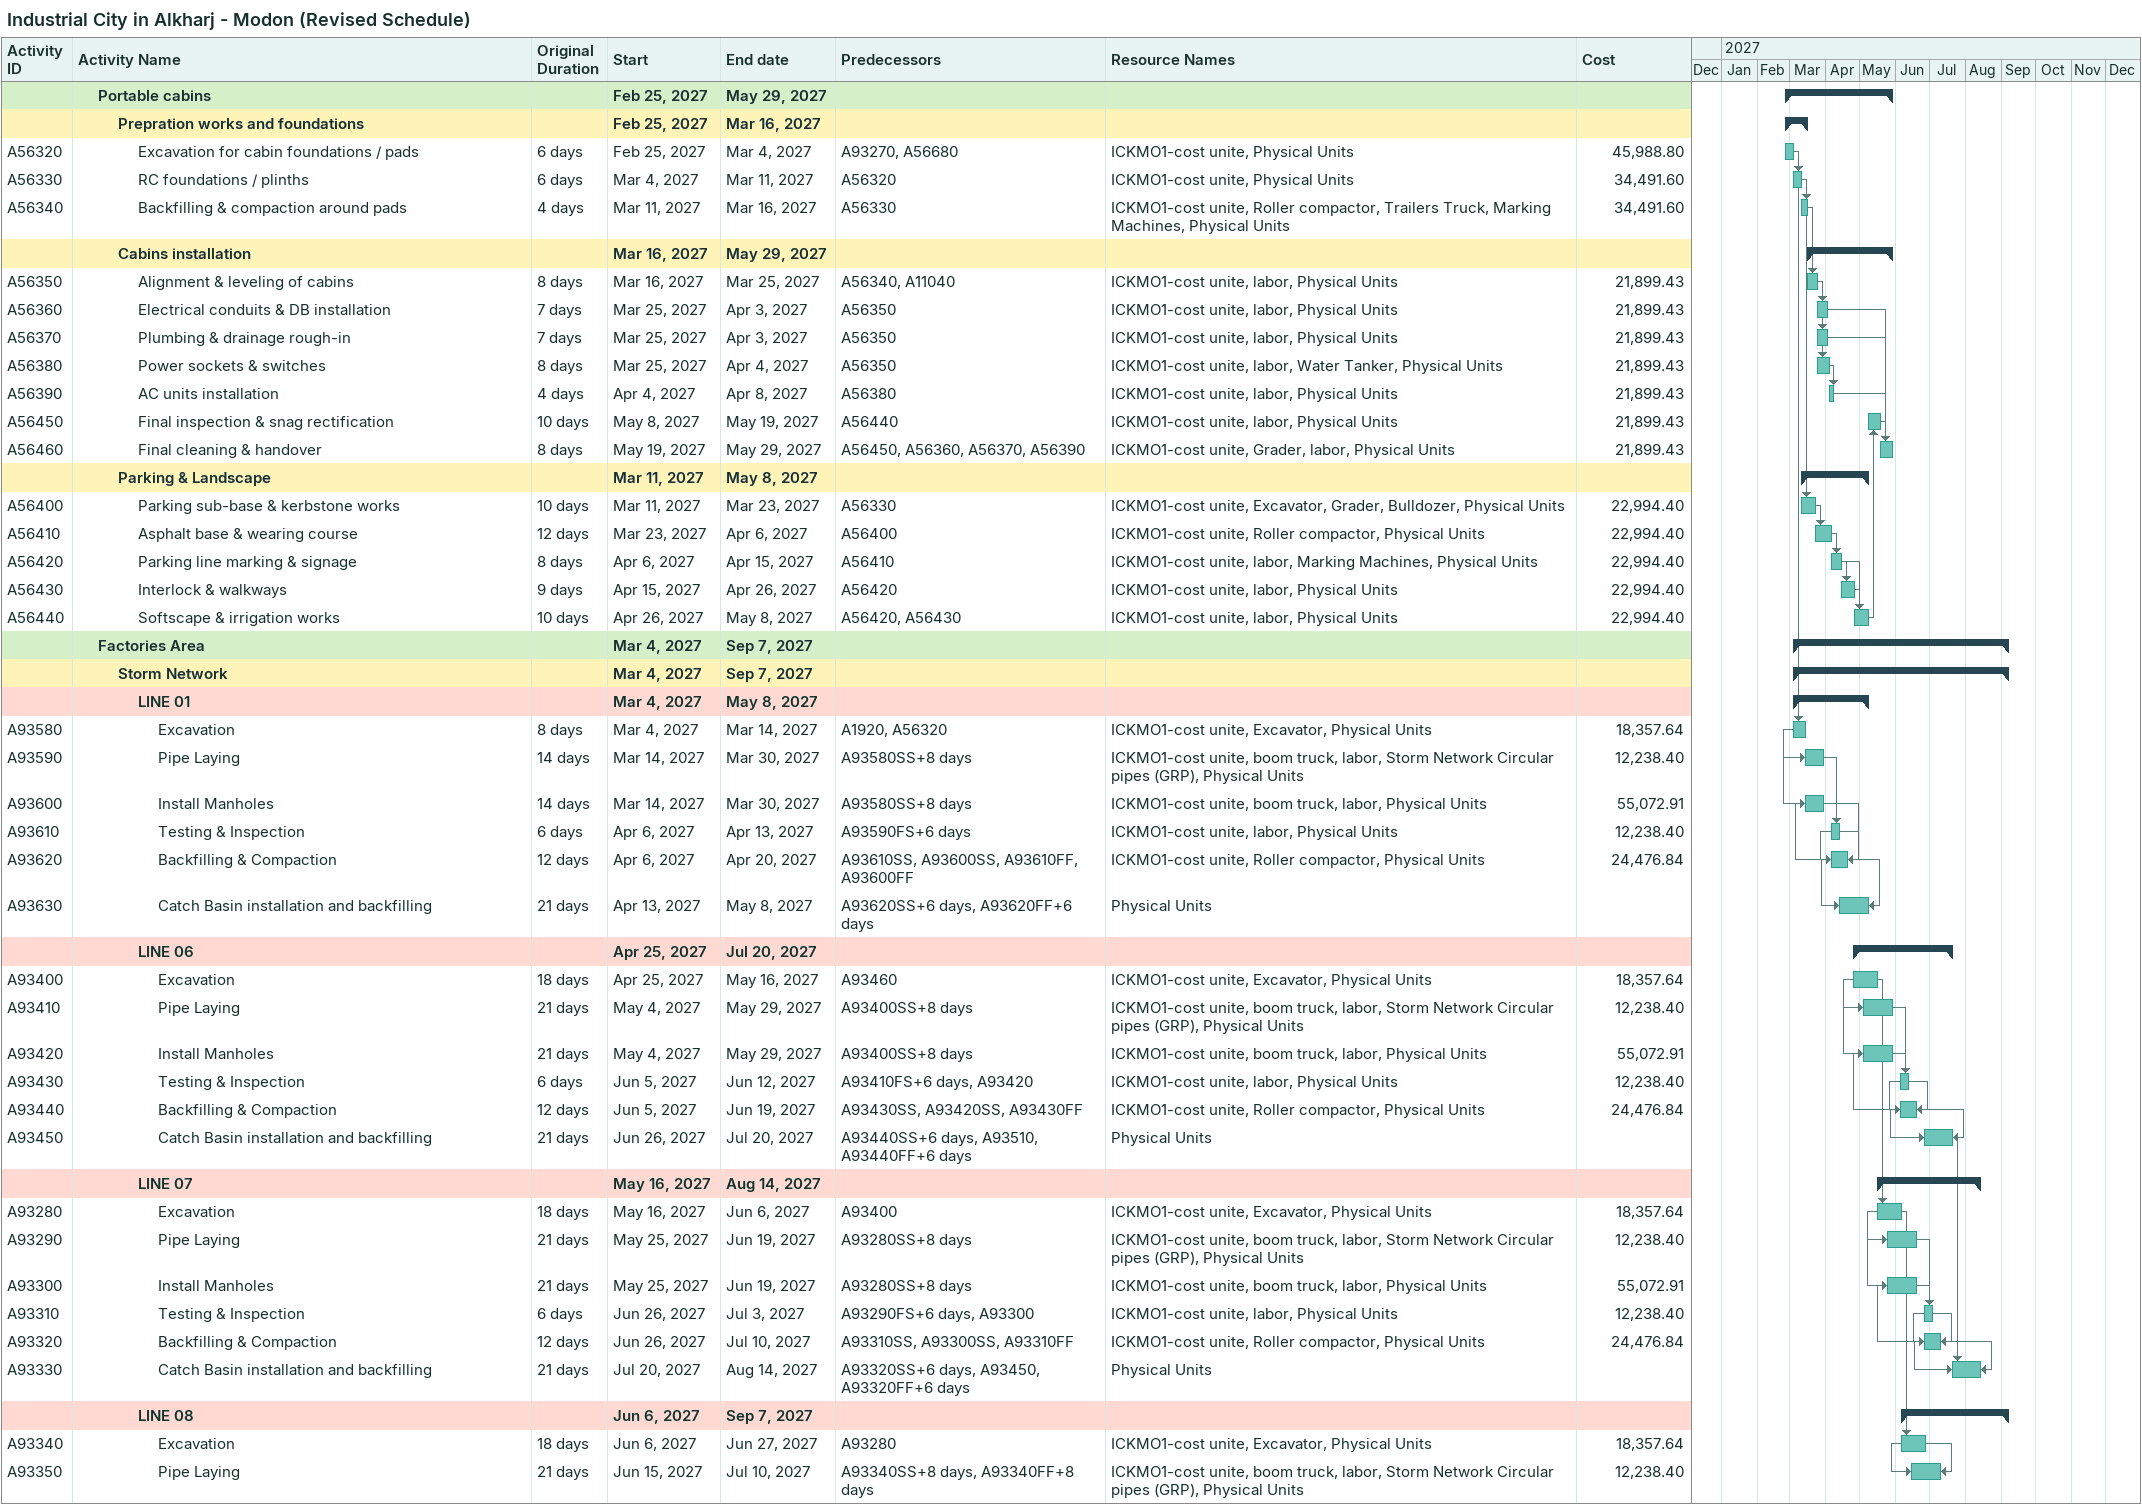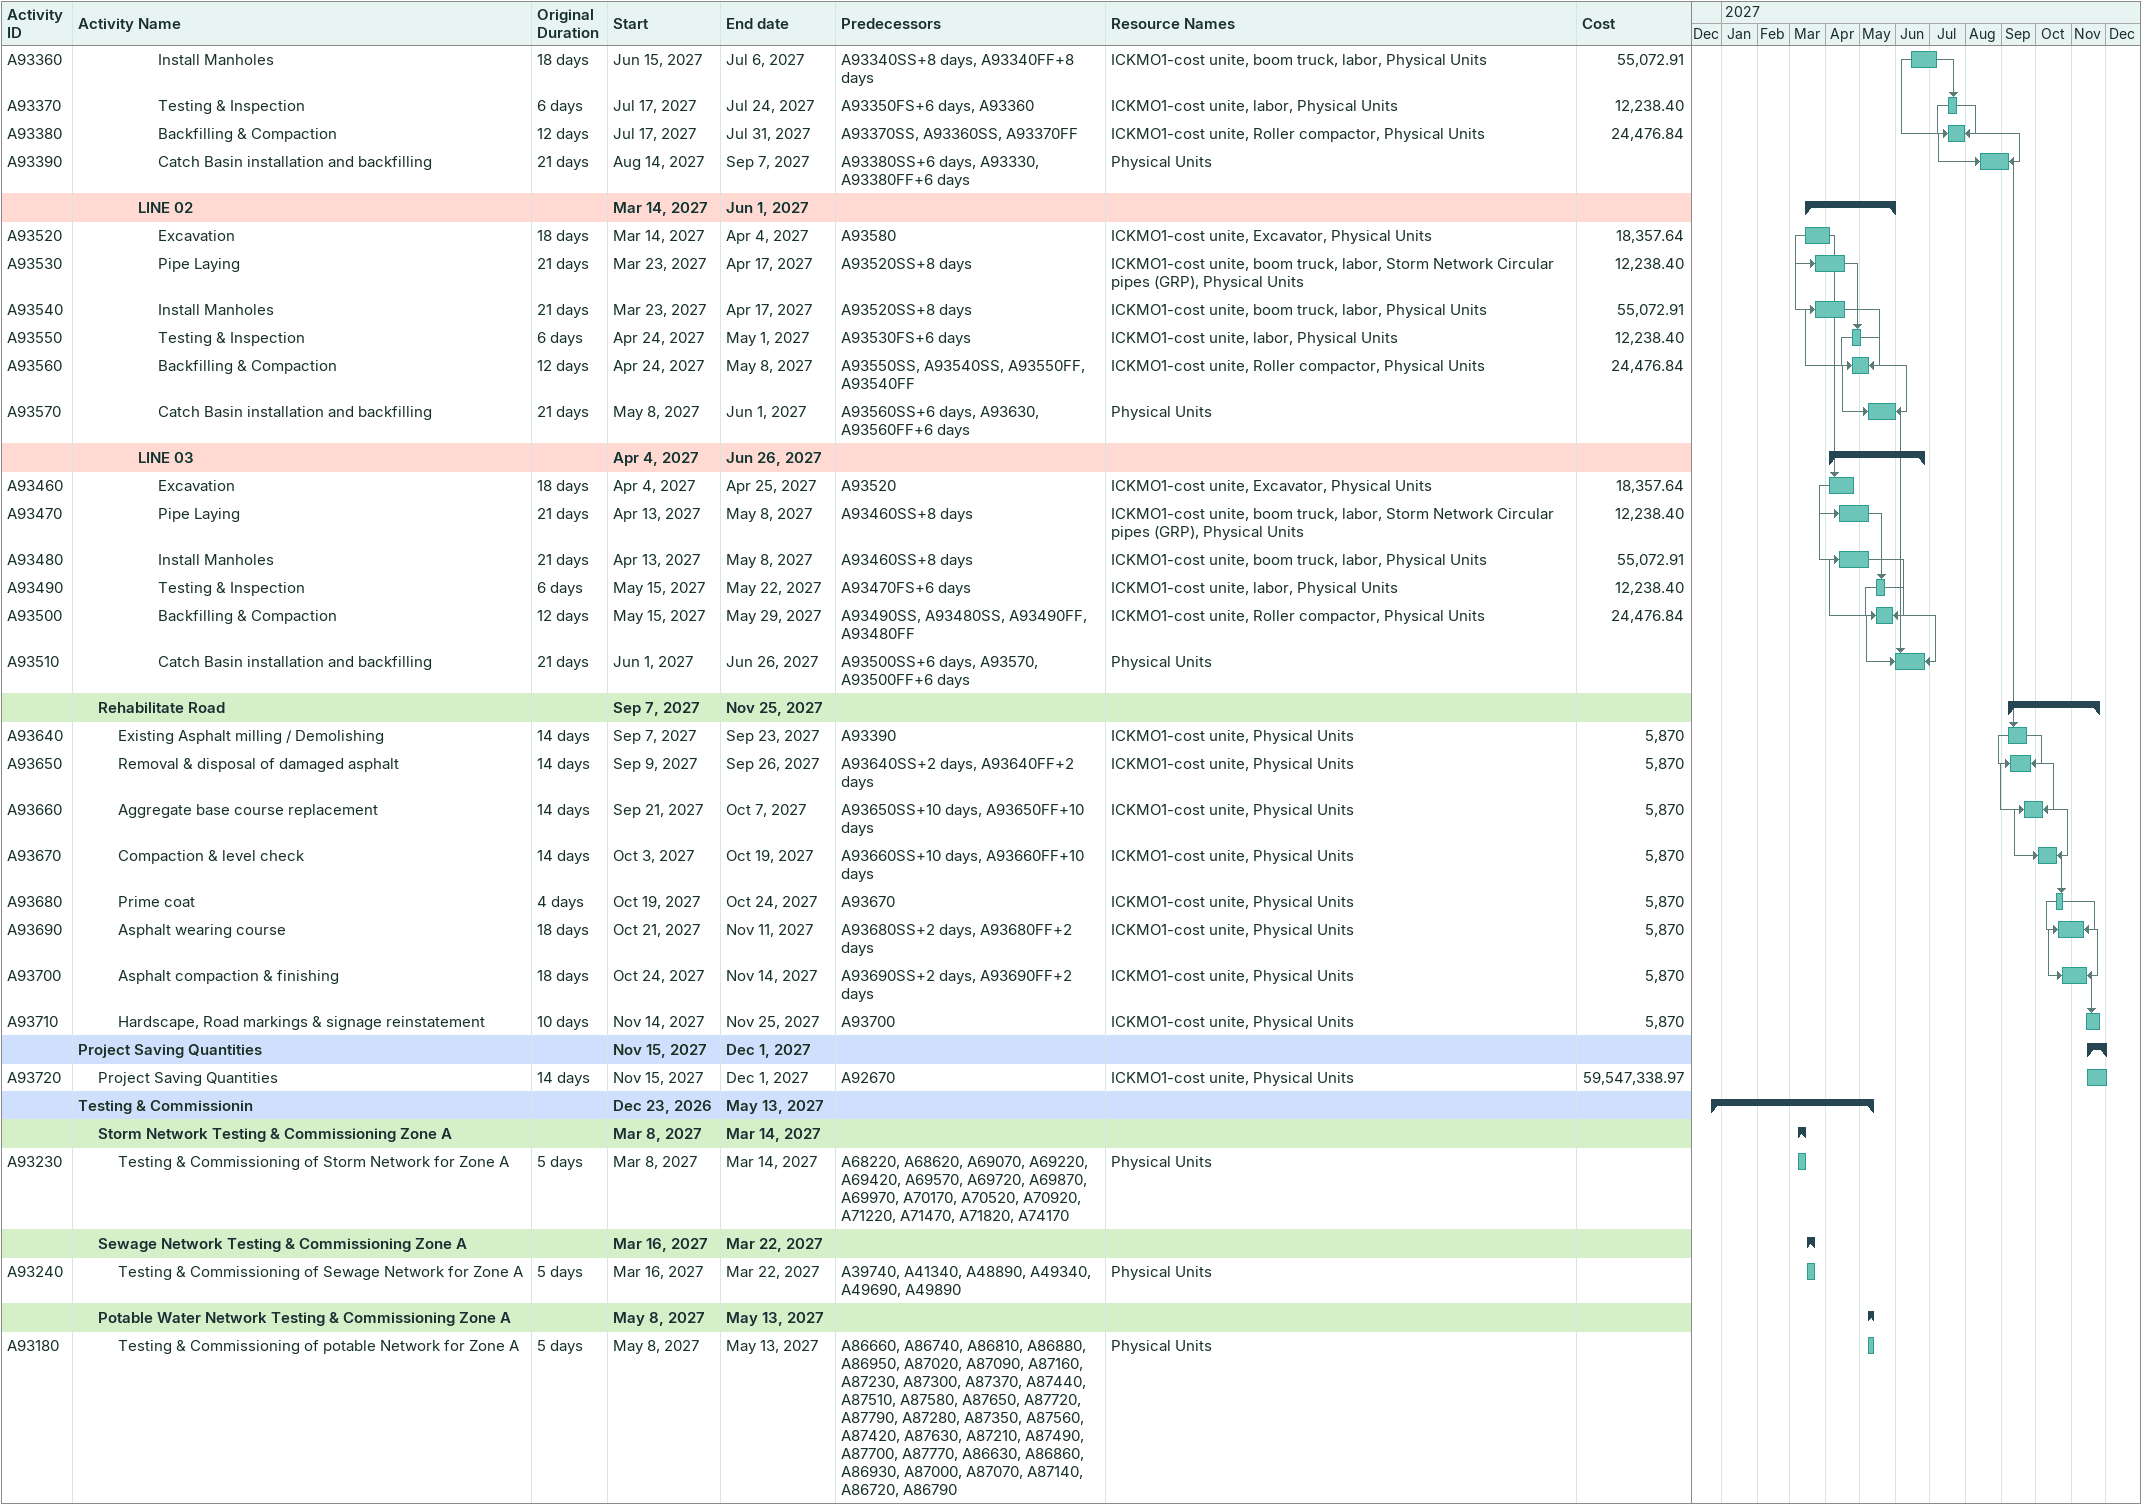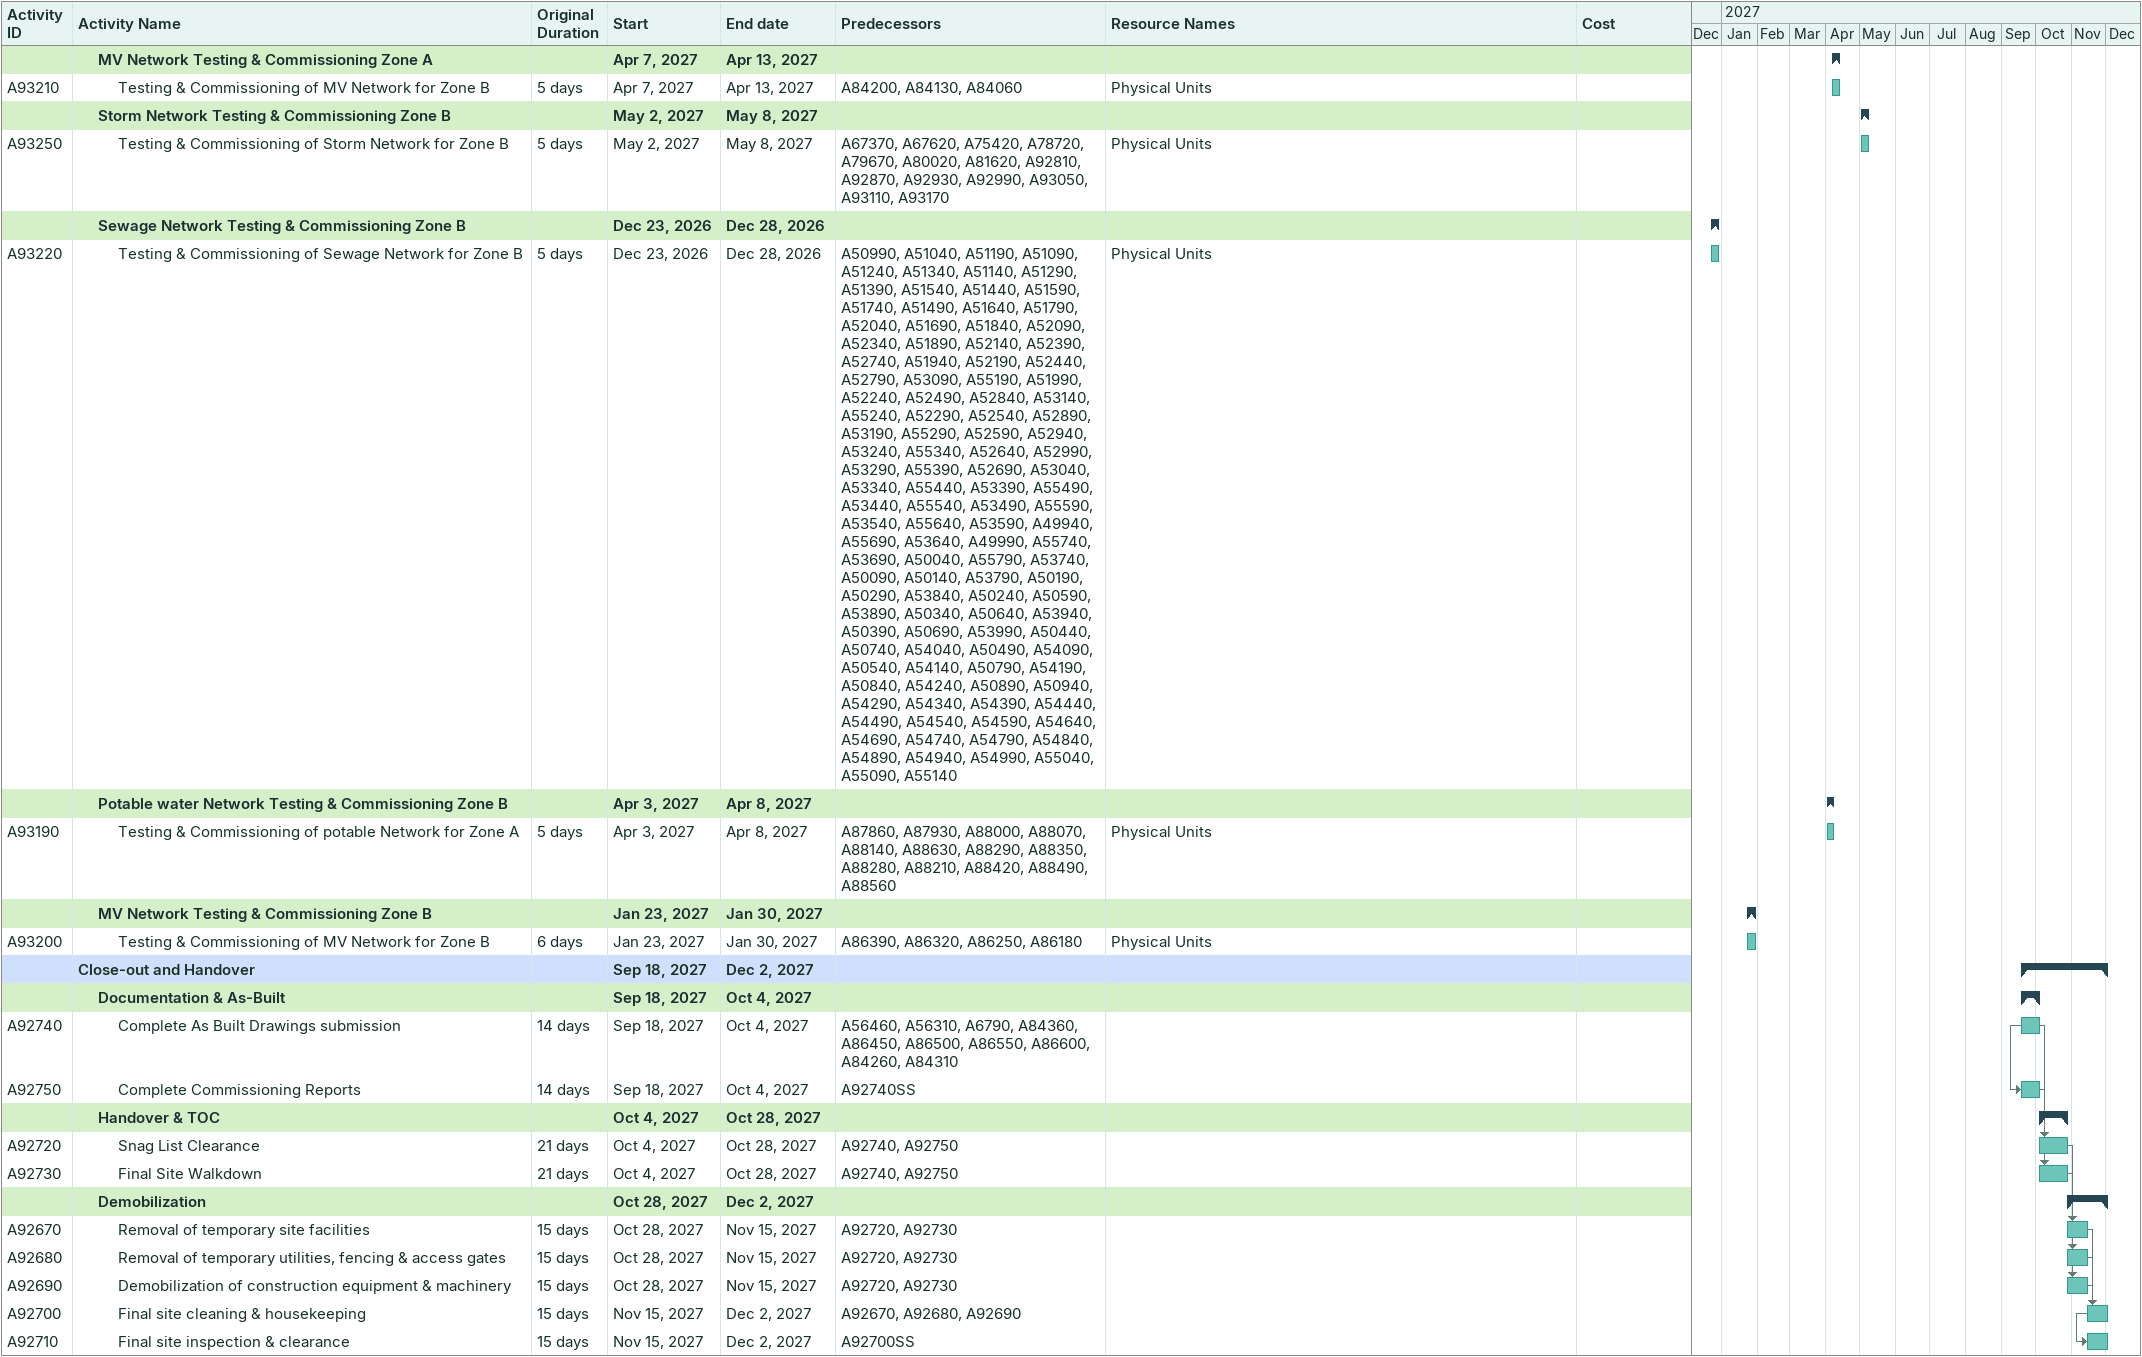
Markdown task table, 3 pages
Industrial City in Alkharj - Modon (Revised Schedule)

| ID | Level | Task | Original duration | Start | Finish | Predecessors | Resources | Cost |
|---|---|---|---|---|---|---|---|---|
|  | 2 | **Portable cabins** |  | 2027-02-25 | 2027-05-29 |  |  |  |
|  | 3 | **Prepration works and foundations** |  | 2027-02-25 | 2027-03-16 |  |  |  |
| A56320 | 4 | Excavation for cabin foundations / pads | 6d | 2027-02-25 | 2027-03-04 | A93270, A56680 | ICKMO1-cost unite, Physical Units | 45988.80 |
| A56330 | 4 | RC foundations / plinths | 6d | 2027-03-04 | 2027-03-11 | A56320 | ICKMO1-cost unite, Physical Units | 34491.60 |
| A56340 | 4 | Backfilling & compaction around pads | 4d | 2027-03-11 | 2027-03-16 | A56330 | ICKMO1-cost unite, Roller compactor, Trailers Truck, Marking Machines, Physical Units | 34491.60 |
|  | 3 | **Cabins installation** |  | 2027-03-16 | 2027-05-29 |  |  |  |
| A56350 | 4 | Alignment & leveling of cabins | 8d | 2027-03-16 | 2027-03-25 | A56340, A11040 | ICKMO1-cost unite, labor, Physical Units | 21899.43 |
| A56360 | 4 | Electrical conduits & DB installation | 7d | 2027-03-25 | 2027-04-03 | A56350 | ICKMO1-cost unite, labor, Physical Units | 21899.43 |
| A56370 | 4 | Plumbing & drainage rough-in | 7d | 2027-03-25 | 2027-04-03 | A56350 | ICKMO1-cost unite, labor, Physical Units | 21899.43 |
| A56380 | 4 | Power sockets & switches | 8d | 2027-03-25 | 2027-04-04 | A56350 | ICKMO1-cost unite, labor, Water Tanker, Physical Units | 21899.43 |
| A56390 | 4 | AC units installation | 4d | 2027-04-04 | 2027-04-08 | A56380 | ICKMO1-cost unite, labor, Physical Units | 21899.43 |
| A56450 | 4 | Final inspection & snag rectification | 10d | 2027-05-08 | 2027-05-19 | A56440 | ICKMO1-cost unite, labor, Physical Units | 21899.43 |
| A56460 | 4 | Final cleaning & handover | 8d | 2027-05-19 | 2027-05-29 | A56450, A56360, A56370, A56390 | ICKMO1-cost unite, Grader, labor, Physical Units | 21899.43 |
|  | 3 | **Parking & Landscape** |  | 2027-03-11 | 2027-05-08 |  |  |  |
| A56400 | 4 | Parking sub-base & kerbstone works | 10d | 2027-03-11 | 2027-03-23 | A56330 | ICKMO1-cost unite, Excavator, Grader, Bulldozer, Physical Units | 22994.40 |
| A56410 | 4 | Asphalt base & wearing course | 12d | 2027-03-23 | 2027-04-06 | A56400 | ICKMO1-cost unite, Roller compactor, Physical Units | 22994.40 |
| A56420 | 4 | Parking line marking & signage | 8d | 2027-04-06 | 2027-04-15 | A56410 | ICKMO1-cost unite, labor, Marking Machines, Physical Units | 22994.40 |
| A56430 | 4 | Interlock & walkways | 9d | 2027-04-15 | 2027-04-26 | A56420 | ICKMO1-cost unite, labor, Physical Units | 22994.40 |
| A56440 | 4 | Softscape & irrigation works | 10d | 2027-04-26 | 2027-05-08 | A56420, A56430 | ICKMO1-cost unite, labor, Physical Units | 22994.40 |
|  | 2 | **Factories Area** |  | 2027-03-04 | 2027-09-07 |  |  |  |
|  | 3 | **Storm Network** |  | 2027-03-04 | 2027-09-07 |  |  |  |
|  | 4 | **LINE 01** |  | 2027-03-04 | 2027-05-08 |  |  |  |
| A93580 | 5 | Excavation | 8d | 2027-03-04 | 2027-03-14 | A1920, A56320 | ICKMO1-cost unite, Excavator, Physical Units | 18357.64 |
| A93590 | 5 | Pipe Laying | 14d | 2027-03-14 | 2027-03-30 | A93580SS+8d | ICKMO1-cost unite, boom truck, labor, Storm Network Circular pipes (GRP), Physical Units | 12238.40 |
| A93600 | 5 | Install Manholes | 14d | 2027-03-14 | 2027-03-30 | A93580SS+8d | ICKMO1-cost unite, boom truck, labor, Physical Units | 55072.91 |
| A93610 | 5 | Testing & Inspection | 6d | 2027-04-06 | 2027-04-13 | A93590FS+6d | ICKMO1-cost unite, labor, Physical Units | 12238.40 |
| A93620 | 5 | Backfilling & Compaction | 12d | 2027-04-06 | 2027-04-20 | A93610SS, A93600SS, A93610FF, A93600FF | ICKMO1-cost unite, Roller compactor, Physical Units | 24476.84 |
| A93630 | 5 | Catch Basin installation and backfilling | 21d | 2027-04-13 | 2027-05-08 | A93620SS+6d, A93620FF+6d | Physical Units |  |
|  | 4 | **LINE 06** |  | 2027-04-25 | 2027-07-20 |  |  |  |
| A93400 | 5 | Excavation | 18d | 2027-04-25 | 2027-05-16 | A93460 | ICKMO1-cost unite, Excavator, Physical Units | 18357.64 |
| A93410 | 5 | Pipe Laying | 21d | 2027-05-04 | 2027-05-29 | A93400SS+8d | ICKMO1-cost unite, boom truck, labor, Storm Network Circular pipes (GRP), Physical Units | 12238.40 |
| A93420 | 5 | Install Manholes | 21d | 2027-05-04 | 2027-05-29 | A93400SS+8d | ICKMO1-cost unite, boom truck, labor, Physical Units | 55072.91 |
| A93430 | 5 | Testing & Inspection | 6d | 2027-06-05 | 2027-06-12 | A93410FS+6d, A93420 | ICKMO1-cost unite, labor, Physical Units | 12238.40 |
| A93440 | 5 | Backfilling & Compaction | 12d | 2027-06-05 | 2027-06-19 | A93430SS, A93420SS, A93430FF | ICKMO1-cost unite, Roller compactor, Physical Units | 24476.84 |
| A93450 | 5 | Catch Basin installation and backfilling | 21d | 2027-06-26 | 2027-07-20 | A93440SS+6d, A93510, A93440FF+6d | Physical Units |  |
|  | 4 | **LINE 07** |  | 2027-05-16 | 2027-08-14 |  |  |  |
| A93280 | 5 | Excavation | 18d | 2027-05-16 | 2027-06-06 | A93400 | ICKMO1-cost unite, Excavator, Physical Units | 18357.64 |
| A93290 | 5 | Pipe Laying | 21d | 2027-05-25 | 2027-06-19 | A93280SS+8d | ICKMO1-cost unite, boom truck, labor, Storm Network Circular pipes (GRP), Physical Units | 12238.40 |
| A93300 | 5 | Install Manholes | 21d | 2027-05-25 | 2027-06-19 | A93280SS+8d | ICKMO1-cost unite, boom truck, labor, Physical Units | 55072.91 |
| A93310 | 5 | Testing & Inspection | 6d | 2027-06-26 | 2027-07-03 | A93290FS+6d, A93300 | ICKMO1-cost unite, labor, Physical Units | 12238.40 |
| A93320 | 5 | Backfilling & Compaction | 12d | 2027-06-26 | 2027-07-10 | A93310SS, A93300SS, A93310FF | ICKMO1-cost unite, Roller compactor, Physical Units | 24476.84 |
| A93330 | 5 | Catch Basin installation and backfilling | 21d | 2027-07-20 | 2027-08-14 | A93320SS+6d, A93450, A93320FF+6d | Physical Units |  |
|  | 4 | **LINE 08** |  | 2027-06-06 | 2027-09-07 |  |  |  |
| A93340 | 5 | Excavation | 18d | 2027-06-06 | 2027-06-27 | A93280 | ICKMO1-cost unite, Excavator, Physical Units | 18357.64 |
| A93350 | 5 | Pipe Laying | 21d | 2027-06-15 | 2027-07-10 | A93340SS+8d, A93340FF+8d | ICKMO1-cost unite, boom truck, labor, Storm Network Circular pipes (GRP), Physical Units | 12238.40 |
| A93360 | 5 | Install Manholes | 18d | 2027-06-15 | 2027-07-06 | A93340SS+8d, A93340FF+8d | ICKMO1-cost unite, boom truck, labor, Physical Units | 55072.91 |
| A93370 | 5 | Testing & Inspection | 6d | 2027-07-17 | 2027-07-24 | A93350FS+6d, A93360 | ICKMO1-cost unite, labor, Physical Units | 12238.40 |
| A93380 | 5 | Backfilling & Compaction | 12d | 2027-07-17 | 2027-07-31 | A93370SS, A93360SS, A93370FF | ICKMO1-cost unite, Roller compactor, Physical Units | 24476.84 |
| A93390 | 5 | Catch Basin installation and backfilling | 21d | 2027-08-14 | 2027-09-07 | A93380SS+6d, A93330, A93380FF+6d | Physical Units |  |
|  | 4 | **LINE 02** |  | 2027-03-14 | 2027-06-01 |  |  |  |
| A93520 | 5 | Excavation | 18d | 2027-03-14 | 2027-04-04 | A93580 | ICKMO1-cost unite, Excavator, Physical Units | 18357.64 |
| A93530 | 5 | Pipe Laying | 21d | 2027-03-23 | 2027-04-17 | A93520SS+8d | ICKMO1-cost unite, boom truck, labor, Storm Network Circular pipes (GRP), Physical Units | 12238.40 |
| A93540 | 5 | Install Manholes | 21d | 2027-03-23 | 2027-04-17 | A93520SS+8d | ICKMO1-cost unite, boom truck, labor, Physical Units | 55072.91 |
| A93550 | 5 | Testing & Inspection | 6d | 2027-04-24 | 2027-05-01 | A93530FS+6d | ICKMO1-cost unite, labor, Physical Units | 12238.40 |
| A93560 | 5 | Backfilling & Compaction | 12d | 2027-04-24 | 2027-05-08 | A93550SS, A93540SS, A93550FF, A93540FF | ICKMO1-cost unite, Roller compactor, Physical Units | 24476.84 |
| A93570 | 5 | Catch Basin installation and backfilling | 21d | 2027-05-08 | 2027-06-01 | A93560SS+6d, A93630, A93560FF+6d | Physical Units |  |
|  | 4 | **LINE 03** |  | 2027-04-04 | 2027-06-26 |  |  |  |
| A93460 | 5 | Excavation | 18d | 2027-04-04 | 2027-04-25 | A93520 | ICKMO1-cost unite, Excavator, Physical Units | 18357.64 |
| A93470 | 5 | Pipe Laying | 21d | 2027-04-13 | 2027-05-08 | A93460SS+8d | ICKMO1-cost unite, boom truck, labor, Storm Network Circular pipes (GRP), Physical Units | 12238.40 |
| A93480 | 5 | Install Manholes | 21d | 2027-04-13 | 2027-05-08 | A93460SS+8d | ICKMO1-cost unite, boom truck, labor, Physical Units | 55072.91 |
| A93490 | 5 | Testing & Inspection | 6d | 2027-05-15 | 2027-05-22 | A93470FS+6d | ICKMO1-cost unite, labor, Physical Units | 12238.40 |
| A93500 | 5 | Backfilling & Compaction | 12d | 2027-05-15 | 2027-05-29 | A93490SS, A93480SS, A93490FF, A93480FF | ICKMO1-cost unite, Roller compactor, Physical Units | 24476.84 |
| A93510 | 5 | Catch Basin installation and backfilling | 21d | 2027-06-01 | 2027-06-26 | A93500SS+6d, A93570, A93500FF+6d | Physical Units |  |
|  | 2 | **Rehabilitate Road** |  | 2027-09-07 | 2027-11-25 |  |  |  |
| A93640 | 3 | Existing Asphalt milling / Demolishing | 14d | 2027-09-07 | 2027-09-23 | A93390 | ICKMO1-cost unite, Physical Units | 5870 |
| A93650 | 3 | Removal & disposal of damaged asphalt | 14d | 2027-09-09 | 2027-09-26 | A93640SS+2d, A93640FF+2d | ICKMO1-cost unite, Physical Units | 5870 |
| A93660 | 3 | Aggregate base course replacement | 14d | 2027-09-21 | 2027-10-07 | A93650SS+10d, A93650FF+10d | ICKMO1-cost unite, Physical Units | 5870 |
| A93670 | 3 | Compaction & level check | 14d | 2027-10-03 | 2027-10-19 | A93660SS+10d, A93660FF+10d | ICKMO1-cost unite, Physical Units | 5870 |
| A93680 | 3 | Prime coat | 4d | 2027-10-19 | 2027-10-24 | A93670 | ICKMO1-cost unite, Physical Units | 5870 |
| A93690 | 3 | Asphalt wearing course | 18d | 2027-10-21 | 2027-11-11 | A93680SS+2d, A93680FF+2d | ICKMO1-cost unite, Physical Units | 5870 |
| A93700 | 3 | Asphalt compaction & finishing | 18d | 2027-10-24 | 2027-11-14 | A93690SS+2d, A93690FF+2d | ICKMO1-cost unite, Physical Units | 5870 |
| A93710 | 3 | Hardscape, Road markings & signage reinstatement | 10d | 2027-11-14 | 2027-11-25 | A93700 | ICKMO1-cost unite, Physical Units | 5870 |
|  | 1 | **Project Saving Quantities** |  | 2027-11-15 | 2027-12-01 |  |  |  |
| A93720 | 2 | Project Saving Quantities | 14d | 2027-11-15 | 2027-12-01 | A92670 | ICKMO1-cost unite, Physical Units | 59547338.97 |
|  | 1 | **Testing & Commissionin** |  | 2026-12-23 | 2027-05-13 |  |  |  |
|  | 2 | **Storm Network Testing & Commissioning Zone A** |  | 2027-03-08 | 2027-03-14 |  |  |  |
| A93230 | 3 | Testing & Commissioning of Storm Network for Zone A | 5d | 2027-03-08 | 2027-03-14 | A68220, A68620, A69070, A69220, A69420, A69570, A69720, A69870, A69970, A70170, A70520, A70920, A71220, A71470, A71820, A74170 | Physical Units |  |
|  | 2 | **Sewage Network Testing & Commissioning Zone A** |  | 2027-03-16 | 2027-03-22 |  |  |  |
| A93240 | 3 | Testing & Commissioning of Sewage Network for Zone A | 5d | 2027-03-16 | 2027-03-22 | A39740, A41340, A48890, A49340, A49690, A49890 | Physical Units |  |
|  | 2 | **Potable Water Network Testing & Commissioning Zone A** |  | 2027-05-08 | 2027-05-13 |  |  |  |
| A93180 | 3 | Testing & Commissioning of potable Network for Zone A | 5d | 2027-05-08 | 2027-05-13 | A86660, A86740, A86810, A86880, A86950, A87020, A87090, A87160, A87230, A87300, A87370, A87440, A87510, A87580, A87650, A87720, A87790, A87280, A87350, A87560, A87420, A87630, A87210, A87490, A87700, A87770, A86630, A86860, A86930, A87000, A87070, A87140, A86720, A86790 | Physical Units |  |
|  | 2 | **MV Network Testing & Commissioning Zone A** |  | 2027-04-07 | 2027-04-13 |  |  |  |
| A93210 | 3 | Testing & Commissioning of MV Network for Zone B | 5d | 2027-04-07 | 2027-04-13 | A84200, A84130, A84060 | Physical Units |  |
|  | 2 | **Storm Network Testing & Commissioning Zone B** |  | 2027-05-02 | 2027-05-08 |  |  |  |
| A93250 | 3 | Testing & Commissioning of Storm Network for Zone B | 5d | 2027-05-02 | 2027-05-08 | A67370, A67620, A75420, A78720, A79670, A80020, A81620, A92810, A92870, A92930, A92990, A93050, A93110, A93170 | Physical Units |  |
|  | 2 | **Sewage Network Testing & Commissioning Zone B** |  | 2026-12-23 | 2026-12-28 |  |  |  |
| A93220 | 3 | Testing & Commissioning of Sewage Network for Zone B | 5d | 2026-12-23 | 2026-12-28 | A50990, A51040, A51190, A51090, A51240, A51340, A51140, A51290, A51390, A51540, A51440, A51590, A51740, A51490, A51640, A51790, A52040, A51690, A51840, A52090, A52340, A51890, A52140, A52390, A52740, A51940, A52190, A52440, A52790, A53090, A55190, A51990, A52240, A52490, A52840, A53140, A55240, A52290, A52540, A52890, A53190, A55290, A52590, A52940, A53240, A55340, A52640, A52990, A53290, A55390, A52690, A53040, A53340, A55440, A53390, A55490, A53440, A55540, A53490, A55590, A53540, A55640, A53590, A49940, A55690, A53640, A49990, A55740, A53690, A50040, A55790, A53740, A50090, A50140, A53790, A50190, A50290, A53840, A50240, A50590, A53890, A50340, A50640, A53940, A50390, A50690, A53990, A50440, A50740, A54040, A50490, A54090, A50540, A54140, A50790, A54190, A50840, A54240, A50890, A50940, A54290, A54340, A54390, A54440, A54490, A54540, A54590, A54640, A54690, A54740, A54790, A54840, A54890, A54940, A54990, A55040, A55090, A55140 | Physical Units |  |
|  | 2 | **Potable water Network Testing & Commissioning Zone B** |  | 2027-04-03 | 2027-04-08 |  |  |  |
| A93190 | 3 | Testing & Commissioning of potable Network for Zone A | 5d | 2027-04-03 | 2027-04-08 | A87860, A87930, A88000, A88070, A88140, A88630, A88290, A88350, A88280, A88210, A88420, A88490, A88560 | Physical Units |  |
|  | 2 | **MV Network Testing & Commissioning Zone B** |  | 2027-01-23 | 2027-01-30 |  |  |  |
| A93200 | 3 | Testing & Commissioning of MV Network for Zone B | 6d | 2027-01-23 | 2027-01-30 | A86390, A86320, A86250, A86180 | Physical Units |  |
|  | 1 | **Close-out and Handover** |  | 2027-09-18 | 2027-12-02 |  |  |  |
|  | 2 | **Documentation & As-Built** |  | 2027-09-18 | 2027-10-04 |  |  |  |
| A92740 | 3 | Complete As Built Drawings submission | 14d | 2027-09-18 | 2027-10-04 | A56460, A56310, A6790, A84360, A86450, A86500, A86550, A86600, A84260, A84310 |  |  |
| A92750 | 3 | Complete Commissioning Reports | 14d | 2027-09-18 | 2027-10-04 | A92740SS |  |  |
|  | 2 | **Handover & TOC** |  | 2027-10-04 | 2027-10-28 |  |  |  |
| A92720 | 3 | Snag List Clearance | 21d | 2027-10-04 | 2027-10-28 | A92740, A92750 |  |  |
| A92730 | 3 | Final Site Walkdown | 21d | 2027-10-04 | 2027-10-28 | A92740, A92750 |  |  |
|  | 2 | **Demobilization** |  | 2027-10-28 | 2027-12-02 |  |  |  |
| A92670 | 3 | Removal of temporary site facilities | 15d | 2027-10-28 | 2027-11-15 | A92720, A92730 |  |  |
| A92680 | 3 | Removal of temporary utilities, fencing & access gates | 15d | 2027-10-28 | 2027-11-15 | A92720, A92730 |  |  |
| A92690 | 3 | Demobilization of construction equipment & machinery | 15d | 2027-10-28 | 2027-11-15 | A92720, A92730 |  |  |
| A92700 | 3 | Final site cleaning & housekeeping | 15d | 2027-11-15 | 2027-12-02 | A92670, A92680, A92690 |  |  |
| A92710 | 3 | Final site inspection & clearance | 15d | 2027-11-15 | 2027-12-02 | A92700SS |  |  |
